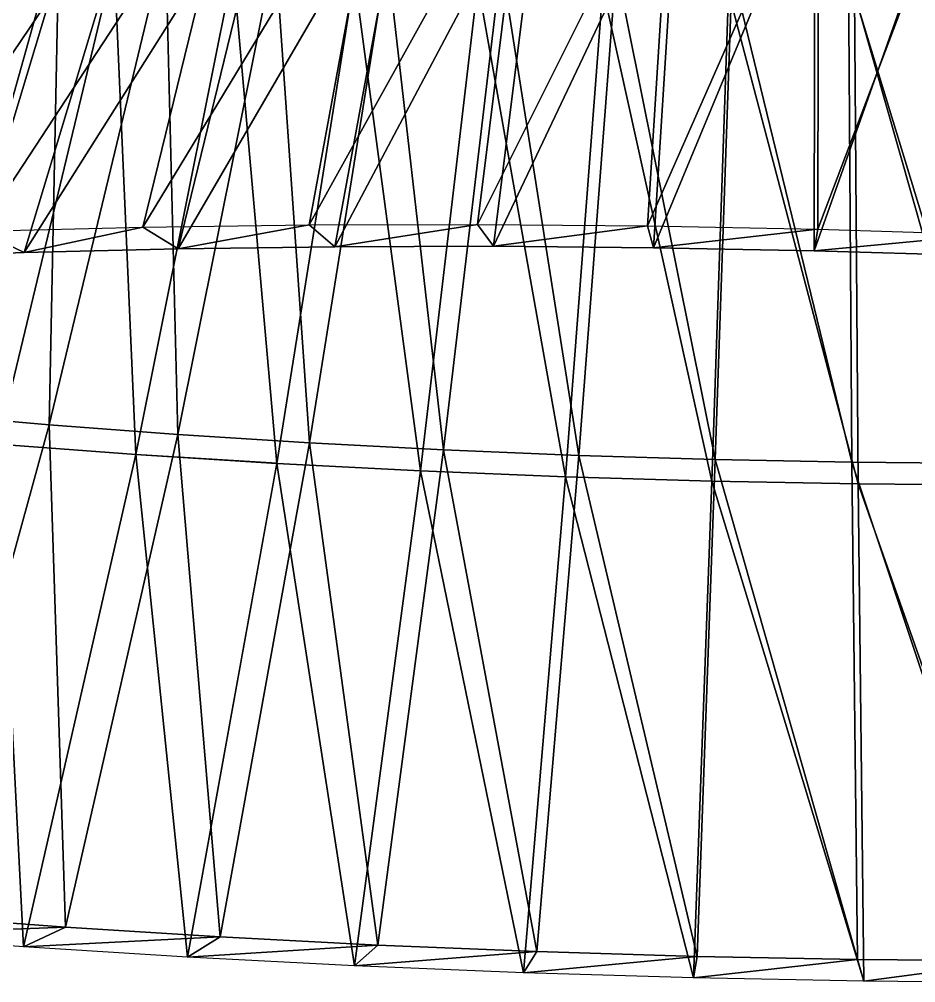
# Model space of a CAD drawing. Header units: metres. Extents: x -144 to 156, y -13 to 466.
# Drawn here: x -26.21 to 5.7, y -13.49 to 20.79 of the extents above; entities that cross this region are included whole.
import ezdxf

# ---------------------------------------------------------------- set-up
doc = ezdxf.new("R2010")
doc.units = ezdxf.units.M

msp = doc.modelspace()

# ---------------------------------------------------------------- linework, layer by layer
for points in [[(-27.62165, 13.249049, -1106.8999), (-23.406696, 27.194614, -1093.0225), (-33.299034, 13.039601, -1104.779), (-33.298935, 13.039701, -1104.7789)], [(-33.299034, 13.039601, -1104.779), (-23.406696, 27.194614, -1093.0225), (-28.286882, 27.014576, -1091.1993), (-28.286783, 27.014675, -1091.1992)], [(-21.809696, 13.39395, -1108.6248), (-18.410833, 27.319168, -1094.5051), (-27.62165, 13.249049, -1106.8999), (-27.621552, 13.249149, -1106.8998)], [(-27.62165, 13.249049, -1106.8999), (-18.410833, 27.319168, -1094.5051), (-23.406696, 27.194614, -1093.0225), (-23.406597, 27.194714, -1093.0223)], [(-15.891475, 13.473598, -1109.9451), (-13.323626, 27.38763, -1095.64), (-21.809696, 13.39395, -1108.6248), (-21.809597, 13.394051, -1108.6246)], [(-21.809696, 13.39395, -1108.6248), (-13.323626, 27.38763, -1095.64), (-18.410833, 27.319168, -1094.5051), (-18.410734, 27.319267, -1094.505)], [(-9.8958435, 13.487601, -1110.8545), (-8.169878, 27.39967, -1096.4216), (-15.891475, 13.473598, -1109.9451), (-15.891375, 13.473698, -1109.945)], [(-15.891475, 13.473598, -1109.9451), (-8.169878, 27.39967, -1096.4216), (-13.323626, 27.38763, -1095.64), (-13.323525, 27.38773, -1095.6399)], [(-9.8958435, 13.487601, -1110.8545), (-2.974691, 27.355225, -1096.8463), (-8.169878, 27.39967, -1096.4216), (-8.169778, 27.399769, -1096.4215)], [(-3.8520014, 13.435895, -1111.3485), (-2.974691, 27.355225, -1096.8463), (-9.8958435, 13.487601, -1110.8545), (-9.895743, 13.487701, -1110.8544)], [(-3.8520014, 13.435895, -1111.3485), (2.2366395, 27.25451, -1096.9119), (-2.974691, 27.355225, -1096.8463), (-2.974591, 27.355324, -1096.8462)], [(2.2106197, 13.31873, -1111.4247), (2.2366395, 27.25451, -1096.9119), (-3.8520014, 13.435895, -1111.3485), (-3.8519015, 13.435995, -1111.3484)], [(2.2106197, 13.31873, -1111.4247), (7.4387026, 27.098022, -1096.618), (2.2366395, 27.25451, -1096.9119), (2.2367394, 27.25461, -1096.9117)], [(8.262457, 13.13668, -1111.0829), (7.4387026, 27.098022, -1096.618), (2.2106197, 13.31873, -1111.4247), (2.2107196, 13.3188305, -1111.4246)], [(-26.032028, 12.486568, -1102.2211), (-21.817074, 26.432133, -1088.3436), (-31.38268, 12.289175, -1100.2222), (-31.382582, 12.289275, -1100.222)], [(-31.38268, 12.289175, -1100.2222), (-21.817074, 26.432133, -1088.3436), (-26.37053, 26.264149, -1086.6426), (-26.37043, 26.264248, -1086.6425)], [(-20.55455, 12.623131, -1103.8466), (-17.15569, 26.54835, -1089.7269), (-26.032028, 12.486568, -1102.2211), (-26.031929, 12.486669, -1102.221)], [(-26.032028, 12.486568, -1102.2211), (-17.15569, 26.54835, -1089.7269), (-21.817074, 26.432133, -1088.3436), (-21.816975, 26.432232, -1088.3435)], [(-14.976923, 12.698194, -1105.091), (-12.409073, 26.612228, -1090.7859), (-20.55455, 12.623131, -1103.8466), (-20.554451, 12.623231, -1103.8464)], [(-20.55455, 12.623131, -1103.8466), (-12.409073, 26.612228, -1090.7859), (-17.15569, 26.54835, -1089.7269), (-17.15559, 26.548449, -1089.7268)], [(-9.326339, 12.711392, -1105.948), (-7.600374, 26.623459, -1091.5153), (-14.976923, 12.698194, -1105.091), (-14.976823, 12.698294, -1105.0908)], [(-14.976923, 12.698194, -1105.091), (-7.600374, 26.623459, -1091.5153), (-12.409073, 26.612228, -1090.7859), (-12.408973, 26.612328, -1090.7858)], [(-9.326339, 12.711392, -1105.948), (-2.753008, 26.581991, -1091.9115), (-7.600374, 26.623459, -1091.5153), (-7.600274, 26.623558, -1091.5151)], [(-3.6303189, 12.6626625, -1106.4136), (-2.753008, 26.581991, -1091.9115), (-9.326339, 12.711392, -1105.948), (-9.326239, 12.711493, -1105.9479)], [(-3.6303189, 12.6626625, -1106.4136), (2.1094203, 26.488022, -1091.9727), (-2.753008, 26.581991, -1091.9115), (-2.752908, 26.58209, -1091.9114)], [(2.0833995, 12.55224, -1106.4855), (2.1094203, 26.488022, -1091.9727), (-3.6303189, 12.6626625, -1106.4136), (-3.630219, 12.662763, -1106.4135)], [(2.0833995, 12.55224, -1106.4855), (6.9632015, 26.342009, -1091.6985), (2.1094203, 26.488022, -1091.9727), (2.1095202, 26.488121, -1091.9725)], [(7.786954, 12.380667, -1106.1633), (6.9632015, 26.342009, -1091.6985), (2.0833995, 12.55224, -1106.4855), (2.0834994, 12.5523405, -1106.4854)], [(-29.609928, 6.7470264, -960.87427), (-28.462309, 24.278053, -969.60095), (-24.793032, 23.908337, -967.7284), (-24.792933, 23.908436, -967.7283)], [(-29.609928, 6.7470264, -960.87427), (-24.793032, 23.908337, -967.7284), (-25.149181, 6.3563995, -958.97565), (-25.149082, 6.3564997, -958.9755)], [(-25.149181, 6.3563995, -958.97565), (-24.793032, 23.908337, -967.7284), (-20.999683, 23.576155, -966.11383), (-20.999584, 23.576254, -966.1137)], [(-25.149181, 6.3563995, -958.97565), (-20.999683, 23.576155, -966.11383), (-20.564272, 6.0118093, -957.3896), (-20.564173, 6.0119095, -957.38947)], [(-20.564272, 6.0118093, -957.3896), (-20.999683, 23.576155, -966.11383), (-17.100752, 23.283121, -964.765), (-17.100653, 23.28322, -964.7649)], [(-26.977894, 5.6783495, -954.3717), (-26.941826, 23.258316, -963.26074), (-22.828398, 22.898104, -961.5099), (-22.828299, 22.898203, -961.50977)], [(-20.564272, 6.0118093, -957.3896), (-17.100752, 23.283121, -964.765), (-15.877565, 5.714938, -956.12384), (-15.877465, 5.7150383, -956.1237)], [(-15.877565, 5.714938, -956.12384), (-17.100752, 23.283121, -964.765), (-13.115256, 23.030666, -963.68866), (-13.115156, 23.030766, -963.68854)], [(-15.877565, 5.714938, -956.12384), (-13.115256, 23.030666, -963.68866), (-11.111834, 5.467226, -955.1846), (-11.111733, 5.467326, -955.18445)], [(-11.111834, 5.467226, -955.1846), (-13.115256, 23.030666, -963.68866), (-9.062559, 22.820015, -962.88995), (-9.062459, 22.820114, -962.88983)], [(-26.977894, 5.6783495, -954.3717), (-22.828398, 22.898104, -961.5099), (-22.063997, 5.3090334, -952.6718), (-22.063898, 5.3091335, -952.6717)], [(-22.063997, 5.3090334, -952.6718), (-22.828398, 22.898104, -961.5099), (-18.60048, 22.580345, -960.0473), (-18.60038, 22.580444, -960.0472)], [(-11.111834, 5.467226, -955.1846), (-9.062559, 22.820015, -962.88995), (-6.2903347, 5.269884, -954.57635), (-6.2902346, 5.2699842, -954.57623)], [(-6.2903347, 5.269884, -954.57635), (-9.062559, 22.820015, -962.88995), (-4.962433, 22.652199, -962.37274), (-4.9623327, 22.652298, -962.3726)], [(-6.2903347, 5.269884, -954.57635), (-4.962433, 22.652199, -962.37274), (-1.436544, 5.123871, -954.3021), (-1.4364439, 5.123971, -954.302)], [(-1.436544, 5.123871, -954.3021), (-4.962433, 22.652199, -962.37274), (-0.83485115, 22.528034, -962.1395), (-0.8347511, 22.528133, -962.1394)], [(-22.063997, 5.3090334, -952.6718), (-18.60048, 22.580345, -960.0473), (-17.041, 4.990859, -951.31525), (-17.040901, 4.990959, -951.3151)], [(-17.041, 4.990859, -951.31525), (-18.60048, 22.580345, -960.0473), (-14.278689, 22.306587, -958.8801), (-14.278589, 22.306686, -958.88)], [(-17.041, 4.990859, -951.31525), (-14.278689, 22.306587, -958.8801), (-11.933304, 4.7253733, -950.3086), (-11.933204, 4.7254734, -950.3085)], [(-11.933304, 4.7253733, -950.3086), (-14.278689, 22.306587, -958.8801), (-9.8840275, 22.078163, -958.014), (-9.883927, 22.078262, -958.01385)], [(-1.436544, 5.123871, -954.3021), (-0.83485115, 22.528034, -962.1395), (3.4258833, 5.0299015, -954.36334), (3.4259832, 5.0300016, -954.3632)], [(3.4258833, 5.0299015, -954.36334), (-0.83485115, 22.528034, -962.1395), (3.3000762, 22.448124, -962.1916), (3.3001761, 22.448223, -962.19147)], [(3.4258833, 5.0299015, -954.36334), (3.3000762, 22.448124, -962.1916), (8.273226, 4.988433, -954.7595), (8.273326, 4.988533, -954.7594)], [(8.273226, 4.988433, -954.7595), (3.3000762, 22.448124, -962.1916), (7.4221773, 22.412857, -962.5285), (7.4222775, 22.412956, -962.5284)], [(-11.933304, 4.7253733, -950.3086), (-9.8840275, 22.078163, -958.014), (-6.765836, 4.5138702, -949.65674), (-6.7657356, 4.5139704, -949.6566)], [(-6.765836, 4.5138702, -949.65674), (-9.8840275, 22.078163, -958.014), (-5.437935, 21.896185, -957.4531), (-5.4378347, 21.896284, -957.453)], [(-6.765836, 4.5138702, -949.65674), (-5.437935, 21.896185, -957.4531), (-1.5637631, 4.357382, -949.3629), (-1.5636631, 4.357482, -949.3628)], [(-1.5637631, 4.357382, -949.3629), (-5.437935, 21.896185, -957.4531), (-0.96207035, 21.761543, -957.2003), (-0.9619703, 21.761642, -957.2002)], [(-1.5637631, 4.357382, -949.3629), (-0.96207035, 21.761543, -957.2003), (3.6475663, 4.256669, -949.42847), (3.6476662, 4.256769, -949.42834)], [(3.6475663, 4.256669, -949.42847), (-0.96207035, 21.761543, -957.2003), (3.5217602, 21.674889, -957.2567), (3.5218601, 21.674988, -957.2566)], [(3.6475663, 4.256669, -949.42847), (3.5217602, 21.674889, -957.2567), (8.842729, 4.212224, -949.8531), (8.842829, 4.212324, -949.85297)], [(8.842729, 4.212224, -949.8531), (3.5217602, 21.674889, -957.2567), (7.99168, 21.636648, -957.6221), (7.9917803, 21.636747, -957.62195)], [(-26.032028, 12.486568, -1102.2211), (-27.62165, 13.249049, -1106.8999), (-21.809696, 13.39395, -1108.6248), (-21.809597, 13.394051, -1108.6246)], [(-21.809696, 13.39395, -1108.6248), (-20.55455, 12.623131, -1103.8466), (-26.032028, 12.486568, -1102.2211), (-26.031929, 12.486669, -1102.221)], [(-20.55455, 12.623131, -1103.8466), (-21.809696, 13.39395, -1108.6248), (-15.891475, 13.473598, -1109.9451), (-15.891375, 13.473698, -1109.945)], [(-15.891475, 13.473598, -1109.9451), (-14.976923, 12.698194, -1105.091), (-20.55455, 12.623131, -1103.8466), (-20.554451, 12.623231, -1103.8464)], [(-14.976923, 12.698194, -1105.091), (-15.891475, 13.473598, -1109.9451), (-9.8958435, 13.487601, -1110.8545), (-9.895743, 13.487701, -1110.8544)], [(-9.8958435, 13.487601, -1110.8545), (-9.326339, 12.711392, -1105.948), (-14.976923, 12.698194, -1105.091), (-14.976823, 12.698294, -1105.0908)], [(-9.326339, 12.711392, -1105.948), (-9.8958435, 13.487601, -1110.8545), (-3.8520014, 13.435895, -1111.3485), (-3.8519015, 13.435995, -1111.3484)], [(-3.8520014, 13.435895, -1111.3485), (-3.6303189, 12.6626625, -1106.4136), (-9.326339, 12.711392, -1105.948), (-9.326239, 12.711493, -1105.9479)], [(-3.6303189, 12.6626625, -1106.4136), (-3.8520014, 13.435895, -1111.3485), (2.2106197, 13.31873, -1111.4247), (2.2107196, 13.3188305, -1111.4246)], [(-27.62165, 13.249049, -1106.8999), (-26.032028, 12.486568, -1102.2211), (-31.38268, 12.289175, -1100.2222), (-31.382582, 12.289275, -1100.222)], [(2.2106197, 13.31873, -1111.4247), (2.0833995, 12.55224, -1106.4855), (-3.6303189, 12.6626625, -1106.4136), (-3.630219, 12.662763, -1106.4135)], [(2.0833995, 12.55224, -1106.4855), (2.2106197, 13.31873, -1111.4247), (8.262457, 13.13668, -1111.0829), (8.262557, 13.13678, -1111.0828)], [(8.262457, 13.13668, -1111.0829), (7.786954, 12.380667, -1106.1633), (2.0833995, 12.55224, -1106.4855), (2.0834994, 12.5523405, -1106.4854)], [(-29.947506, -11.103928, -950.204), (-29.609928, 6.7470264, -960.87427), (-25.149181, 6.3563995, -958.97565), (-25.149082, 6.3564997, -958.9755)], [(-29.947506, -11.103928, -950.204), (-25.149181, 6.3563995, -958.97565), (-24.559893, -11.508847, -948.3402), (-24.559793, -11.508747, -948.3401)], [(-24.559893, -11.508847, -948.3402), (-25.149181, 6.3563995, -958.97565), (-20.564272, 6.0118093, -957.3896), (-20.564173, 6.0119095, -957.38947)], [(-24.559893, -11.508847, -948.3402), (-20.564272, 6.0118093, -957.3896), (-19.052662, -11.857695, -946.8529), (-19.052563, -11.8575945, -946.8528)], [(-19.052662, -11.857695, -946.8529), (-20.564272, 6.0118093, -957.3896), (-15.877565, 5.714938, -956.12384), (-15.877465, 5.7150383, -956.1237)], [(-31.776224, -11.781978, -945.6001), (-26.977894, 5.6783495, -954.3717), (-26.059616, -12.211623, -943.6225), (-26.059517, -12.211523, -943.6224)], [(-26.059616, -12.211623, -943.6225), (-26.977894, 5.6783495, -954.3717), (-22.063997, 5.3090334, -952.6718), (-22.063898, 5.3091335, -952.6717)], [(-19.052662, -11.857695, -946.8529), (-15.877565, 5.714938, -956.12384), (-13.452569, -12.148775, -945.74915), (-13.452469, -12.148675, -945.749)], [(-13.452569, -12.148775, -945.74915), (-15.877565, 5.714938, -956.12384), (-11.111834, 5.467226, -955.1846), (-11.111733, 5.467326, -955.18445)], [(-26.059616, -12.211623, -943.6225), (-22.063997, 5.3090334, -952.6718), (-20.216093, -12.581773, -942.0443), (-20.215994, -12.581673, -942.0442)], [(-20.216093, -12.581773, -942.0443), (-22.063997, 5.3090334, -952.6718), (-17.041, 4.990859, -951.31525), (-17.040901, 4.990959, -951.3151)], [(-13.452569, -12.148775, -945.74915), (-11.111834, 5.467226, -955.1846), (-7.7869406, -12.380667, -945.0345), (-7.7868404, -12.380567, -945.03436)], [(-7.7869406, -12.380667, -945.0345), (-11.111834, 5.467226, -955.1846), (-6.2903347, 5.269884, -954.57635), (-6.2902346, 5.2699842, -954.57623)], [(-7.7869406, -12.380667, -945.0345), (-6.2903347, 5.269884, -954.57635), (-2.0833743, -12.552241, -944.7123), (-2.0832744, -12.552141, -944.71216)], [(-2.0833743, -12.552241, -944.7123), (-6.2903347, 5.269884, -954.57635), (-1.436544, 5.123871, -954.3021), (-1.4364439, 5.123971, -954.302)], [(-20.216093, -12.581773, -942.0443), (-17.041, 4.990859, -951.31525), (-14.274039, -12.890627, -940.8732), (-14.273939, -12.890527, -940.8731)], [(-14.274039, -12.890627, -940.8732), (-17.041, 4.990859, -951.31525), (-11.933304, 4.7253733, -950.3086), (-11.933204, 4.7254734, -950.3085)], [(-2.0833743, -12.552241, -944.7123), (-1.436544, 5.123871, -954.3021), (3.6303422, -12.6626625, -944.7842), (3.6304421, -12.662562, -944.78406)], [(3.6303422, -12.6626625, -944.7842), (-1.436544, 5.123871, -954.3021), (3.4258833, 5.0299015, -954.36334), (3.4259832, 5.0300016, -954.3632)], [(3.6303422, -12.6626625, -944.7842), (3.4258833, 5.0299015, -954.36334), (9.326335, -12.711392, -945.24976), (9.326435, -12.711292, -945.24963)], [(9.326335, -12.711392, -945.24976), (3.4258833, 5.0299015, -954.36334), (8.273226, 4.988433, -954.7595), (8.273326, 4.988533, -954.7594)], [(-14.274039, -12.890627, -940.8732), (-11.933304, 4.7253733, -950.3086), (-8.262444, -13.13668, -940.11487), (-8.262343, -13.1365795, -940.11475)], [(-8.262444, -13.13668, -940.11487), (-11.933304, 4.7253733, -950.3086), (-6.765836, 4.5138702, -949.65674), (-6.7657356, 4.5139704, -949.6566)], [(-8.262444, -13.13668, -940.11487), (-6.765836, 4.5138702, -949.65674), (-2.2105935, -13.318732, -939.773), (-2.2104936, -13.318632, -939.7729)], [(-2.2105935, -13.318732, -939.773), (-6.765836, 4.5138702, -949.65674), (-1.5637631, 4.357382, -949.3629), (-1.5636631, 4.357482, -949.3628)], [(-2.2105935, -13.318732, -939.773), (-1.5637631, 4.357382, -949.3629), (3.8520248, -13.435895, -939.8493), (3.8521247, -13.435795, -939.8492)], [(3.8520248, -13.435895, -939.8493), (-1.5637631, 4.357382, -949.3629), (3.6475663, 4.256669, -949.42847), (3.6476662, 4.256769, -949.42834)], [(3.8520248, -13.435895, -939.8493), (3.6475663, 4.256669, -949.42847), (9.895838, -13.487601, -940.3433), (9.895938, -13.487501, -940.3432)], [(9.895838, -13.487601, -940.3433), (3.6475663, 4.256669, -949.42847), (8.842729, 4.212224, -949.8531), (8.842829, 4.212324, -949.85297)], [(-31.776224, -11.781978, -945.6001), (-29.947506, -11.103928, -950.204), (-24.559893, -11.508847, -948.3402), (-24.559793, -11.508747, -948.3401)], [(-24.559893, -11.508847, -948.3402), (-26.059616, -12.211623, -943.6225), (-31.776224, -11.781978, -945.6001), (-31.776125, -11.7818775, -945.6)], [(-26.059616, -12.211623, -943.6225), (-24.559893, -11.508847, -948.3402), (-19.052662, -11.857695, -946.8529), (-19.052563, -11.8575945, -946.8528)], [(-19.052662, -11.857695, -946.8529), (-20.216093, -12.581773, -942.0443), (-26.059616, -12.211623, -943.6225), (-26.059517, -12.211523, -943.6224)], [(-20.216093, -12.581773, -942.0443), (-19.052662, -11.857695, -946.8529), (-13.452569, -12.148775, -945.74915), (-13.452469, -12.148675, -945.749)], [(-13.452569, -12.148775, -945.74915), (-14.274039, -12.890627, -940.8732), (-20.216093, -12.581773, -942.0443), (-20.215994, -12.581673, -942.0442)], [(-14.274039, -12.890627, -940.8732), (-13.452569, -12.148775, -945.74915), (-7.7869406, -12.380667, -945.0345), (-7.7868404, -12.380567, -945.03436)], [(-7.7869406, -12.380667, -945.0345), (-8.262444, -13.13668, -940.11487), (-14.274039, -12.890627, -940.8732), (-14.273939, -12.890527, -940.8731)], [(-8.262444, -13.13668, -940.11487), (-7.7869406, -12.380667, -945.0345), (-2.0833743, -12.552241, -944.7123), (-2.0832744, -12.552141, -944.71216)], [(-2.0833743, -12.552241, -944.7123), (-2.2105935, -13.318732, -939.773), (-8.262444, -13.13668, -940.11487), (-8.262343, -13.1365795, -940.11475)], [(-2.2105935, -13.318732, -939.773), (-2.0833743, -12.552241, -944.7123), (3.6303422, -12.6626625, -944.7842), (3.6304421, -12.662562, -944.78406)], [(3.6303422, -12.6626625, -944.7842), (3.8520248, -13.435895, -939.8493), (-2.2105935, -13.318732, -939.773), (-2.2104936, -13.318632, -939.7729)], [(3.8520248, -13.435895, -939.8493), (3.6303422, -12.6626625, -944.7842), (9.326335, -12.711392, -945.24976), (9.326435, -12.711292, -945.24963)], [(9.326335, -12.711392, -945.24976), (9.895838, -13.487601, -940.3433), (3.8520248, -13.435895, -939.8493), (3.8521247, -13.435795, -939.8492)]]:
    msp.add_3dface(points)

doc.saveas('drawing.dxf')
